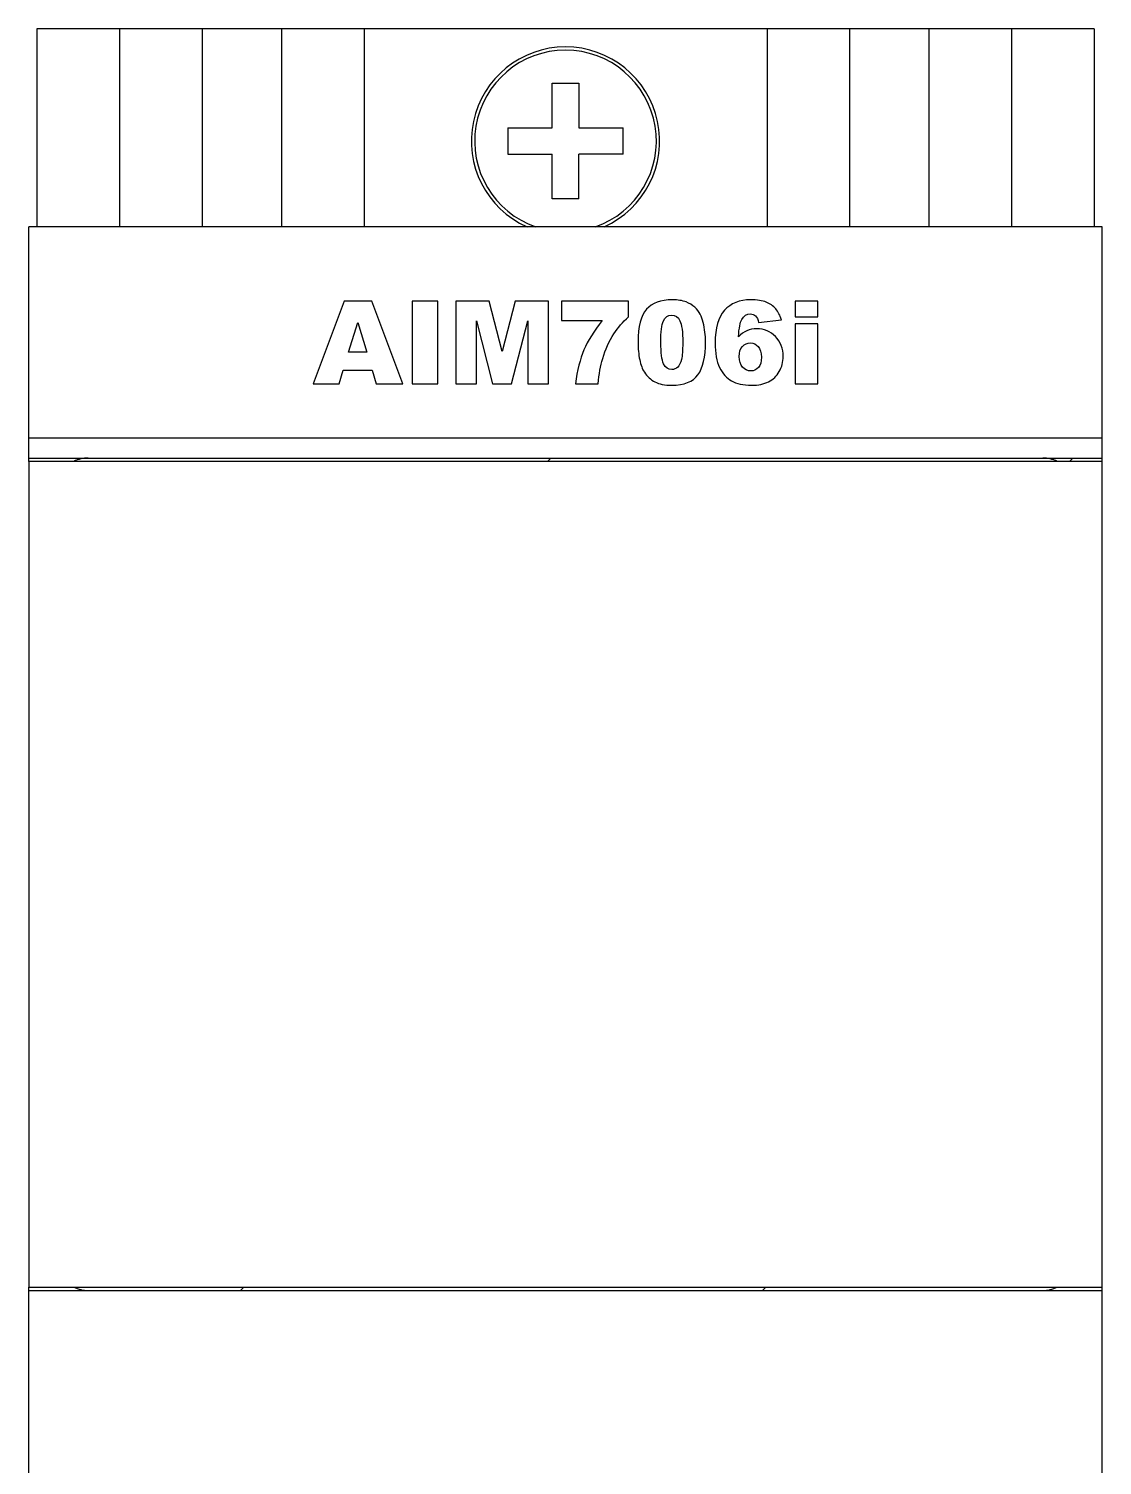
# Model space of a CAD drawing. Header units: millimetres. Extents: x 110 to 143, y 36 to 166.
# Drawn here: x 110.25 to 142.75, y 122.46 to 165.95 of the extents above; entities that cross this region are included whole.
import ezdxf

# ---------------------------------------------------------------- set-up
doc = ezdxf.new("R2010")
doc.units = ezdxf.units.MM
doc.header["$LTSCALE"] = 16.335
doc.layers.get('0').update_dxf_attribs({"linetype": 'CONTINUOUS'})

msp = doc.modelspace()

# ---------------------------------------------------------------- linework, layer by layer
at = {"linetype": 'Continuous'}
for p, q in [((110.496, 165.953), (110.496, 159.953)), ((142.496, 165.953), (110.496, 165.953)), ((112.996, 165.953), (112.996, 159.953)), ((115.496, 165.953), (115.496, 159.953)), ((117.896, 165.953), (117.896, 159.953)), ((120.396, 165.953), (120.396, 159.953)), ((132.596, 165.953), (132.596, 159.953)), ((135.096, 165.953), (135.096, 159.953)), ((137.496, 165.953), (137.496, 159.953)), ((139.996, 165.953), (139.996, 159.953)), ((142.496, 165.953), (142.496, 159.953)), ((126.096, 162.953), (126.096, 164.303)), ((126.096, 164.303), (126.896, 164.303)), ((126.896, 164.303), (126.896, 162.953)), ((124.746, 162.953), (124.746, 162.153)), ((124.746, 162.953), (126.096, 162.953)), ((126.896, 162.953), (128.246, 162.953)), ((128.246, 162.153), (128.246, 162.953)), ((124.746, 162.153), (126.096, 162.153)), ((126.096, 160.803), (126.096, 162.153)), ((126.896, 160.803), (126.896, 162.153)), ((128.246, 162.153), (126.896, 162.153)), ((126.896, 160.803), (126.096, 160.803)), ((110.246, 152.853), (110.246, 159.953)), ((142.746, 159.953), (110.246, 159.953)), ((142.746, 152.853), (142.746, 159.953)), ((119.793, 157.703), (118.853, 155.203)), ((120.635, 157.703), (119.793, 157.703)), ((121.575, 155.203), (120.635, 157.703)), ((121.851, 157.703), (121.851, 155.203)), ((122.626, 157.703), (121.851, 157.703)), ((122.626, 155.203), (122.626, 157.703)), ((123.171, 157.703), (123.171, 155.203)), ((124.186, 157.703), (123.171, 157.703)), ((124.578, 156.182), (124.186, 157.703)), ((124.967, 157.703), (124.578, 156.182)), ((125.983, 157.703), (124.967, 157.703)), ((125.983, 155.203), (125.983, 157.703)), ((126.376, 157.703), (126.376, 157.116)), ((128.403, 157.703), (126.376, 157.703)), ((128.403, 157.234), (128.403, 157.703)), ((133.444, 157.703), (133.444, 157.231)), ((134.138, 157.703), (133.444, 157.703)), ((134.138, 157.231), (134.138, 157.703)), ((119.931, 156.156), (120.204, 157.055)), ((120.204, 157.055), (120.48, 156.156)), ((123.804, 155.203), (123.804, 157.109)), ((123.804, 157.109), (124.29, 155.203)), ((124.863, 155.203), (125.351, 157.109)), ((125.351, 157.109), (125.351, 155.203)), ((126.376, 157.116), (127.61, 157.116)), ((132.343, 157.055), (133.033, 157.14)), ((133.444, 157.231), (134.138, 157.231)), ((133.444, 157.014), (133.444, 155.203)), ((134.138, 157.014), (133.444, 157.014)), ((134.138, 155.203), (134.138, 157.014)), ((120.48, 156.156), (119.931, 156.156)), ((119.641, 155.203), (119.762, 155.616)), ((119.762, 155.616), (120.641, 155.616)), ((120.641, 155.616), (120.765, 155.203)), ((118.853, 155.203), (119.641, 155.203)), ((120.765, 155.203), (121.575, 155.203)), ((121.851, 155.203), (122.626, 155.203)), ((123.171, 155.203), (123.804, 155.203)), ((124.29, 155.203), (124.863, 155.203)), ((125.351, 155.203), (125.983, 155.203)), ((126.797, 155.203), (127.489, 155.203)), ((133.444, 155.203), (134.138, 155.203)), ((142.746, 153.553), (110.246, 153.553)), ((110.246, 152.953), (142.746, 152.953)), ((110.246, 152.853), (110.246, 127.853)), ((142.746, 152.853), (110.246, 152.853)), ((125.951, 152.853), (126.051, 152.953)), ((141.756, 152.853), (141.856, 152.953)), ((142.746, 127.853), (142.746, 152.853)), ((110.246, 41.953), (110.246, 127.853)), ((110.246, 127.853), (142.746, 127.853)), ((110.246, 127.753), (142.746, 127.753)), ((116.656, 127.753), (116.756, 127.853)), ((132.462, 127.753), (132.562, 127.853)), ((142.746, 41.953), (142.746, 127.853))]:
    msp.add_line(p, q, dxfattribs=at)
for centre, radius, start, end in [((126.496, 162.553), 2.85, 294.1365, 245.8635), ((126.496, 162.553), 2.75, 288.9617, 251.0383), ((112.046, 151.953), 1, 90, 115.6867), ((140.946, 151.953), 1, 64.3133, 90), ((112.046, 128.753), 1, 244.3133, 270), ((140.946, 128.753), 1, 270, 295.6867)]:
    msp.add_arc(centre, radius, start, end, dxfattribs=at)
for points in [[(128.949, 157.46), (128.778, 157.27), (128.693, 156.937), (128.693, 156.463)], [(129.732, 157.746), (129.38, 157.746), (129.119, 157.65), (128.949, 157.46)], [(130.146, 157.682), (130.037, 157.723), (129.899, 157.746), (129.732, 157.746)], [(130.41, 157.52), (130.342, 157.587), (130.253, 157.642), (130.146, 157.682)], [(130.571, 157.311), (130.531, 157.384), (130.479, 157.454), (130.41, 157.52)], [(132.1, 157.746), (131.763, 157.746), (131.5, 157.64), (131.31, 157.43)], [(132.571, 157.676), (132.455, 157.722), (132.298, 157.746), (132.1, 157.746)], [(132.859, 157.474), (132.782, 157.563), (132.687, 157.63), (132.571, 157.676)], [(133.033, 157.14), (132.992, 157.273), (132.934, 157.386), (132.859, 157.474)], [(127.61, 157.116), (127.356, 156.801), (127.17, 156.506), (127.054, 156.23)], [(127.962, 156.717), (128.079, 156.901), (128.226, 157.074), (128.403, 157.234)], [(129.382, 156.461), (129.382, 156.775), (129.408, 156.992), (129.459, 157.108)], [(129.459, 157.108), (129.51, 157.224), (129.592, 157.283), (129.708, 157.283)], [(129.708, 157.283), (129.82, 157.283), (129.904, 157.225), (129.96, 157.111)], [(129.96, 157.111), (130.016, 156.997), (130.045, 156.774), (130.045, 156.443)], [(130.666, 157.055), (130.642, 157.152), (130.61, 157.237), (130.571, 157.311)], [(130.736, 156.472), (130.736, 156.673), (130.712, 156.867), (130.666, 157.055)], [(131.31, 157.43), (131.12, 157.22), (131.026, 156.889), (131.026, 156.439)], [(131.73, 156.623), (131.751, 156.891), (131.785, 157.067), (131.83, 157.149)], [(131.83, 157.149), (131.892, 157.261), (131.981, 157.319), (132.094, 157.319)], [(132.094, 157.319), (132.155, 157.319), (132.208, 157.299), (132.25, 157.259)], [(132.25, 157.259), (132.293, 157.219), (132.324, 157.15), (132.343, 157.055)], [(127.621, 155.966), (127.704, 156.241), (127.818, 156.492), (127.962, 156.717)], [(131.986, 156.81), (131.897, 156.768), (131.812, 156.707), (131.73, 156.623)], [(132.29, 156.871), (132.174, 156.871), (132.073, 156.85), (131.986, 156.81)], [(132.854, 156.632), (132.701, 156.791), (132.511, 156.871), (132.29, 156.871)], [(133.086, 156.027), (133.086, 156.27), (133.008, 156.472), (132.854, 156.632)], [(127.054, 156.23), (126.937, 155.953), (126.851, 155.61), (126.797, 155.203)], [(128.693, 156.463), (128.693, 156.269), (128.708, 156.093), (128.743, 155.933)], [(129.466, 155.808), (129.409, 155.924), (129.382, 156.143), (129.382, 156.461)], [(130.045, 156.443), (130.045, 156.216), (130.032, 156.049), (130.008, 155.943)], [(130.506, 155.475), (130.659, 155.686), (130.736, 156.018), (130.736, 156.472)], [(131.026, 156.439), (131.026, 156.131), (131.07, 155.883), (131.161, 155.696)], [(131.754, 156.027), (131.754, 156.16), (131.787, 156.262), (131.851, 156.334)], [(131.851, 156.334), (131.916, 156.405), (131.998, 156.441), (132.095, 156.441)], [(132.095, 156.441), (132.189, 156.441), (132.267, 156.403), (132.331, 156.329)], [(132.331, 156.329), (132.395, 156.255), (132.428, 156.148), (132.428, 156.008)], [(127.489, 155.203), (127.511, 155.496), (127.556, 155.75), (127.621, 155.966)], [(128.743, 155.933), (128.777, 155.773), (128.823, 155.648), (128.883, 155.555)], [(129.711, 155.634), (129.604, 155.634), (129.522, 155.692), (129.466, 155.808)], [(129.894, 155.708), (129.843, 155.658), (129.781, 155.634), (129.711, 155.634)], [(130.008, 155.943), (129.984, 155.836), (129.945, 155.757), (129.894, 155.708)], [(131.856, 155.708), (131.788, 155.784), (131.754, 155.89), (131.754, 156.027)], [(132.107, 155.593), (132.008, 155.593), (131.925, 155.631), (131.856, 155.708)], [(132.428, 156.008), (132.428, 155.87), (132.397, 155.766), (132.336, 155.697)], [(132.968, 155.575), (133.047, 155.711), (133.086, 155.861), (133.086, 156.027)], [(128.883, 155.555), (128.966, 155.426), (129.073, 155.327), (129.203, 155.261)], [(129.713, 155.16), (130.088, 155.16), (130.352, 155.264), (130.506, 155.475)], [(131.161, 155.696), (131.251, 155.508), (131.372, 155.373), (131.524, 155.288)], [(131.524, 155.288), (131.674, 155.203), (131.875, 155.16), (132.126, 155.16)], [(132.336, 155.697), (132.274, 155.628), (132.198, 155.593), (132.107, 155.593)], [(132.644, 155.265), (132.782, 155.334), (132.89, 155.438), (132.968, 155.575)], [(129.203, 155.261), (129.333, 155.194), (129.501, 155.16), (129.713, 155.16)], [(132.126, 155.16), (132.334, 155.16), (132.506, 155.196), (132.644, 155.265)]]:
    msp.add_open_spline(points, degree=3, dxfattribs=at)

doc.saveas('drawing.dxf')
